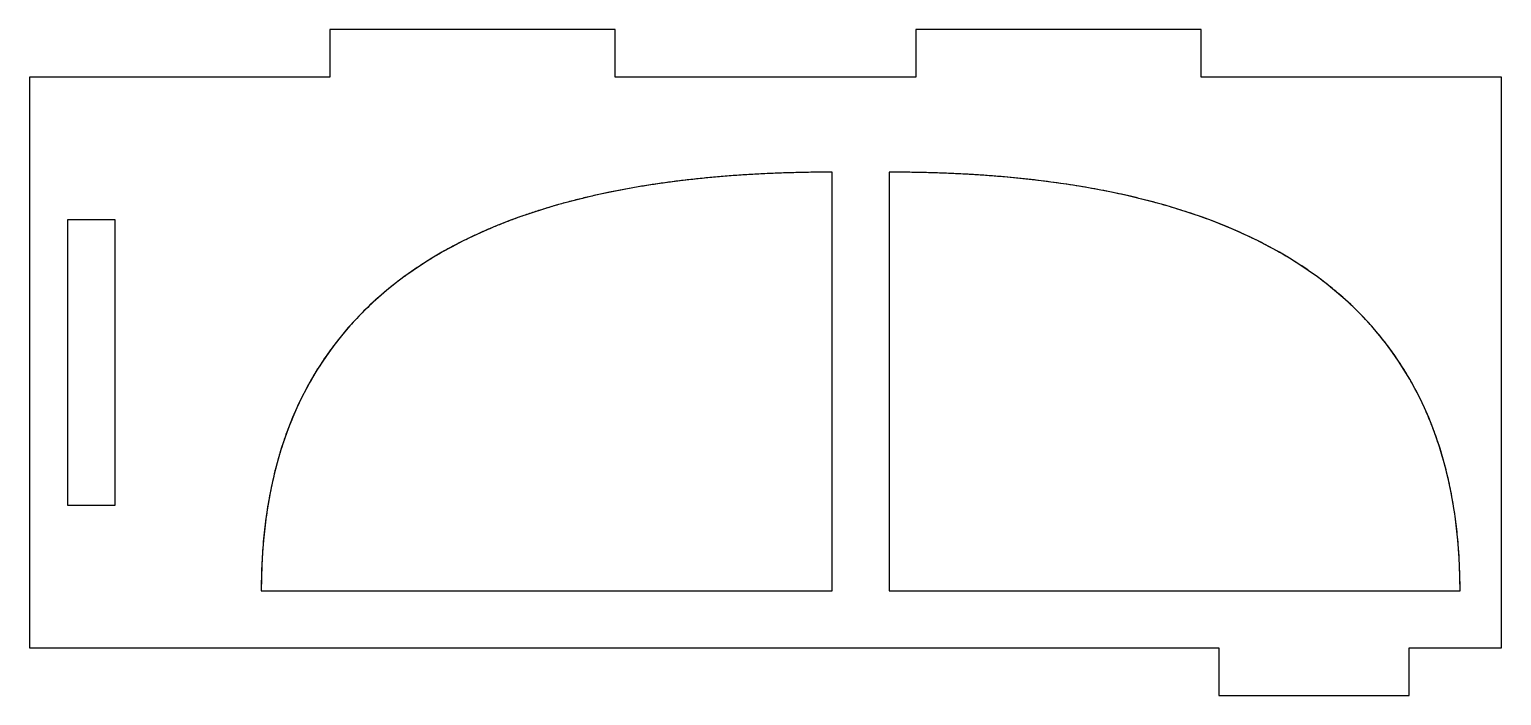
# Model space of a CAD drawing. Header units: millimetres. Extents: x -38.7 to 38.7, y -17.5 to 17.5.
import ezdxf

# ---------------------------------------------------------------- set-up
doc = ezdxf.new("R2010")
doc.units = ezdxf.units.MM

msp = doc.modelspace()

# ---------------------------------------------------------------- linework, layer by layer
at = {"color": 7, "linetype": 'Continuous', "lineweight": 25}
for p, q in [((-22.893, 17.5), (-22.893, 15)), ((-7.893, 17.5), (-22.893, 17.5)), ((-7.893, 15), (-7.893, 17.5)), ((7.893, 17.5), (7.893, 15)), ((22.893, 17.5), (7.893, 17.5)), ((22.893, 15), (22.893, 17.5)), ((-38.68, 15), (-38.68, -15)), ((-22.893, 15), (-38.68, 15)), ((7.893, 15), (-7.893, 15)), ((38.68, 15), (22.893, 15)), ((38.68, -15), (38.68, 15)), ((3.5, -12), (3.5, 10)), ((6.5, 10), (6.5, -12)), ((-36.68, 7.5), (-36.68, -7.5)), ((-34.18, 7.5), (-36.68, 7.5)), ((-34.18, -7.5), (-34.18, 7.5)), ((-36.68, -7.5), (-34.18, -7.5)), ((-26.5, -12), (3.5, -12)), ((6.5, -12), (36.5, -12)), ((-38.68, -15), (23.82, -15)), ((23.82, -15), (23.82, -17.5)), ((33.82, -15), (38.68, -15)), ((33.82, -17.5), (33.82, -15)), ((23.82, -17.5), (33.82, -17.5))]:
    msp.add_line(p, q, dxfattribs=at)
for points in [[(3.5, 10), (-16.5, 10), (-26.5, 2.667), (-26.5, -12)], [(36.5, -12), (36.5, 2.667), (26.5, 10), (6.5, 10)]]:
    msp.add_open_spline(points, degree=3, dxfattribs=at)
for points, knots in [([(3.5, 10), (3.199, 9.999), (2.602, 9.997), (1.714, 9.982), (0.839, 9.956), (-0.022, 9.921), (-0.869, 9.876), (-1.702, 9.82), (-2.522, 9.755), (-3.328, 9.679), (-4.12, 9.593), (-4.898, 9.497), (-5.663, 9.391), (-6.414, 9.275), (-7.151, 9.149), (-7.874, 9.013), (-8.584, 8.867), (-9.279, 8.71), (-9.961, 8.543), (-10.629, 8.367), (-11.284, 8.18), (-11.925, 7.983), (-12.551, 7.776), (-13.165, 7.559), (-13.764, 7.332), (-14.349, 7.094), (-14.921, 6.847), (-15.479, 6.589), (-16.024, 6.322), (-16.554, 6.044), (-17.071, 5.756), (-17.574, 5.458), (-18.063, 5.15), (-18.539, 4.832), (-19, 4.503), (-19.448, 4.165), (-19.882, 3.816), (-20.303, 3.457), (-20.709, 3.089), (-21.102, 2.71), (-21.481, 2.321), (-21.846, 1.921), (-22.198, 1.512), (-22.535, 1.093), (-22.859, 0.663), (-23.169, 0.224), (-23.465, -0.226), (-23.748, -0.686), (-24.017, -1.156), (-24.272, -1.636), (-24.513, -2.126), (-24.74, -2.626), (-24.954, -3.137), (-25.153, -3.657), (-25.339, -4.188), (-25.511, -4.728), (-25.67, -5.279), (-25.814, -5.84), (-25.945, -6.411), (-26.062, -6.992), (-26.165, -7.583), (-26.255, -8.184), (-26.331, -8.795), (-26.392, -9.417), (-26.441, -10.048), (-26.475, -10.69), (-26.496, -11.342), (-26.499, -11.779), (-26.5, -12)], [0, 0, 0, 0, 0.021279, 0.042236, 0.062873, 0.083194, 0.103202, 0.1229, 0.142292, 0.16138, 0.180169, 0.198663, 0.216866, 0.234782, 0.252415, 0.269771, 0.286854, 0.303671, 0.320225, 0.336523, 0.352571, 0.368376, 0.383943, 0.39928, 0.414394, 0.429293, 0.443984, 0.458475, 0.472777, 0.486896, 0.500843, 0.514626, 0.528257, 0.541745, 0.555101, 0.568337, 0.581462, 0.594489, 0.607429, 0.620295, 0.633099, 0.645853, 0.65857, 0.671262, 0.683943, 0.696625, 0.70932, 0.722042, 0.734803, 0.747616, 0.760494, 0.773447, 0.786489, 0.799632, 0.812886, 0.826262, 0.839773, 0.853428, 0.867237, 0.881211, 0.895359, 0.909691, 0.924214, 0.938938, 0.953871, 0.969021, 0.984395, 1, 1, 1, 1]), ([(36.5, -12), (36.499, -11.806), (36.497, -11.42), (36.48, -10.845), (36.454, -10.277), (36.417, -9.718), (36.369, -9.167), (36.31, -8.623), (36.241, -8.087), (36.161, -7.559), (36.07, -7.038), (35.969, -6.526), (35.857, -6.021), (35.734, -5.524), (35.601, -5.035), (35.457, -4.554), (35.302, -4.081), (35.137, -3.615), (34.961, -3.157), (34.774, -2.707), (34.577, -2.265), (34.369, -1.831), (34.15, -1.404), (33.921, -0.986), (33.681, -0.575), (33.43, -0.172), (33.169, 0.223), (32.896, 0.611), (32.614, 0.99), (32.32, 1.362), (32.016, 1.726), (31.701, 2.082), (31.376, 2.43), (31.04, 2.77), (30.693, 3.103), (30.335, 3.428), (29.967, 3.745), (29.588, 4.054), (29.199, 4.355), (28.799, 4.648), (28.388, 4.934), (27.966, 5.211), (27.534, 5.481), (27.091, 5.743), (26.638, 5.998), (26.174, 6.244), (25.699, 6.483), (25.214, 6.713), (24.717, 6.936), (24.211, 7.151), (23.693, 7.359), (23.165, 7.558), (22.626, 7.75), (22.077, 7.934), (21.517, 8.109), (20.946, 8.278), (20.364, 8.438), (19.772, 8.59), (19.17, 8.735), (18.556, 8.872), (17.932, 9.001), (17.297, 9.122), (16.652, 9.235), (15.996, 9.341), (15.329, 9.439), (14.652, 9.529), (13.964, 9.611), (13.265, 9.685), (12.555, 9.751), (11.835, 9.81), (11.105, 9.861), (10.363, 9.904), (9.611, 9.939), (8.849, 9.966), (8.075, 9.986), (7.291, 9.998), (6.765, 9.999), (6.5, 10)], [0, 0, 0, 0, 0.013745, 0.02731, 0.0407, 0.05392, 0.066976, 0.079872, 0.092615, 0.10521, 0.117663, 0.129981, 0.14217, 0.154237, 0.166189, 0.178032, 0.189775, 0.201424, 0.212987, 0.224472, 0.235888, 0.247241, 0.258541, 0.269796, 0.281015, 0.292205, 0.303376, 0.314536, 0.325694, 0.336859, 0.34804, 0.359244, 0.370481, 0.38176, 0.393088, 0.404474, 0.415926, 0.427453, 0.439062, 0.450761, 0.462557, 0.474458, 0.486472, 0.498604, 0.510863, 0.523253, 0.535783, 0.548457, 0.561283, 0.574265, 0.587409, 0.600721, 0.614206, 0.627868, 0.641713, 0.655744, 0.669967, 0.684385, 0.699003, 0.713825, 0.728853, 0.744093, 0.759546, 0.775217, 0.791109, 0.807224, 0.823566, 0.840137, 0.85694, 0.873977, 0.891252, 0.908765, 0.926521, 0.94452, 0.962765, 0.981258, 1, 1, 1, 1])]:
    msp.add_open_spline(points, degree=3, knots=knots, dxfattribs=at)

doc.saveas('drawing.dxf')
